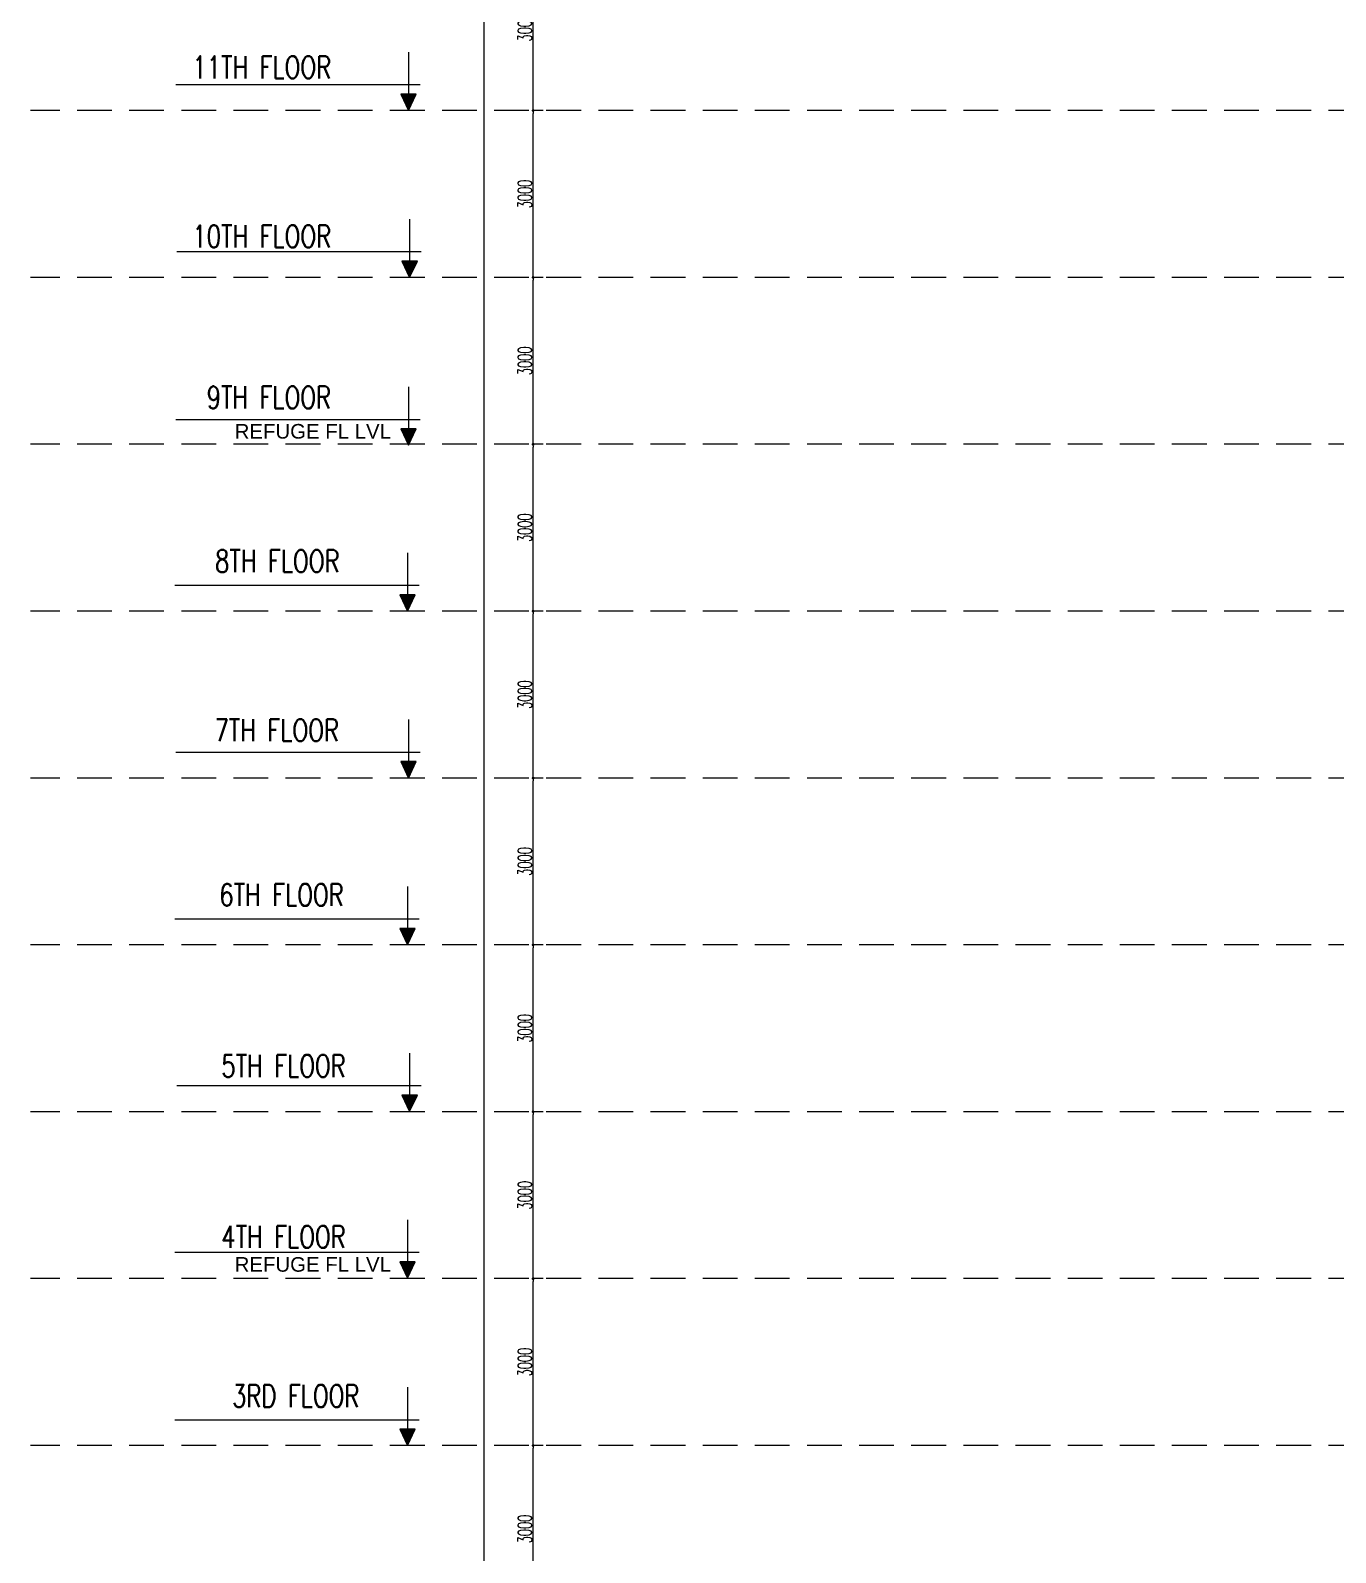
# Model space of a CAD drawing. Header units: millimetres. Extents: x -414464 to 1686, y -90036 to 108605.
# Drawn here: x -414464 to -390997, y 22840 to 50205 of the extents above; entities that cross this region are included whole.
import ezdxf
from ezdxf.enums import TextEntityAlignment as Align

# ---------------------------------------------------------------- set-up
doc = ezdxf.new("R2010")
doc.units = ezdxf.units.MM
doc.header["$LTSCALE"] = 1000
doc.header["$MEASUREMENT"] = 0
doc.linetypes.add('AUDIT_D_120904163729-0', pattern=[0])
doc.linetypes.add('HIDDEN2', pattern=[0.1875, 0.125, -0.0625])
doc.layers.get('0').update_dxf_attribs({"linetype": 'AUDIT_D_120904163729-0'})
for name, color, linetype in [('a-rcc', 3, 'Continuous'), ('B-AR-ANNO-E DECK FLOOR$0$a-text', 4, 'Continuous'), ('LEVEL', 7, 'Continuous'), ('TEXT-RM', 4, 'Continuous')]:
    doc.layers.add(name, color=color, linetype=linetype)
doc.styles.add('AR', font='arial.ttf')
doc.styles.add('B-AR-ANNO-E DECK FLOOR$0$DIMTEXT', font='SIMPLEX.shx', dxfattribs={"width": 0.75})
doc.styles.add('DIM150', font='SIMPLEX.shx', dxfattribs={"width": 0.6})
doc.dimstyles.new('dim150', dxfattribs={"dimtxt": 250, "dimasz": 50, "dimexe": 15, "dimexo": 15, "dimgap": 25, "dimtad": 1, "dimdec": 0, "dimzin": 9, "dimdsep": 32, "dimtxsty": 'DIM150', "dimblk1": 'DOT', "dimblk2": 'DOT', "dimsah": 1, "dimcen": 2.5, "dimclrd": 1, "dimclre": 8, "dimclrt": 2, "dimadec": 0, "dimazin": 0, "dimtfac": 1, "dimtdec": 0, "dimtmove": 2, "dimatfit": 3, "dimldrblk": 'DOT', "dimfxl": 1, "dimarcsym": 0})

# ---------------------------------------------------------------- blocks, each defined once
blk = doc.blocks.new('_DOT')
at = {"color": 0, "linetype": 'ByBlock'}
blk.add_line((-0.5, 0), (-1, 0), dxfattribs=at)
at = {"color": 0, "linetype": 'ByBlock', "const_width": 0.5}
blk.add_lwpolyline([(-0.25, 0, 1), (0.25, 0, 1)], format="xyb", close=True, dxfattribs=at)
blk = doc.blocks.new('*D359')
at = {"color": 8, "lineweight": -2, "transparency": 16777216}
for p, q in [((-74745, -82803), (-74940, -82803)), ((-74745, -85803), (-74940, -85803))]:
    blk.add_line(p, q, dxfattribs=at)
at = {"color": 1, "lineweight": -2, "transparency": 16777216}
blk.add_line((-74925, -85753), (-74925, -82853), dxfattribs=at)
at = {"color": 1, "lineweight": -2, "transparency": 16777216, "xscale": 50, "yscale": 50, "zscale": 50}
for p, rotation in [((-74925, -82803), 90), ((-74925, -85803), 270)]:
    blk.add_blockref('_DOT', p, dxfattribs=dict(at, rotation=rotation))
at = {"color": 2, "transparency": 16777216, "insert": (-75075, -84303), "char_height": 250, "attachment_point": 5, "rotation": 90, "style": 'DIM150'}
blk.add_mtext('3000', dxfattribs=at)
blk = doc.blocks.new('*D360')
at = {"color": 8, "lineweight": -2, "transparency": 16777216}
for p, q in [((-74745, -79803), (-74940, -79803)), ((-74745, -82803), (-74940, -82803))]:
    blk.add_line(p, q, dxfattribs=at)
at = {"color": 1, "lineweight": -2, "transparency": 16777216}
blk.add_line((-74925, -82753), (-74925, -79853), dxfattribs=at)
at = {"color": 1, "lineweight": -2, "transparency": 16777216, "xscale": 50, "yscale": 50, "zscale": 50}
for p, rotation in [((-74925, -79803), 90), ((-74925, -82803), 270)]:
    blk.add_blockref('_DOT', p, dxfattribs=dict(at, rotation=rotation))
at = {"color": 2, "transparency": 16777216, "insert": (-75075, -81303), "char_height": 250, "attachment_point": 5, "rotation": 90, "style": 'DIM150'}
blk.add_mtext('3000', dxfattribs=at)
blk = doc.blocks.new('*D361')
at = {"color": 8, "lineweight": -2, "transparency": 16777216}
for p, q in [((-74745, -76803), (-74940, -76803)), ((-74745, -79803), (-74940, -79803))]:
    blk.add_line(p, q, dxfattribs=at)
at = {"color": 1, "lineweight": -2, "transparency": 16777216}
blk.add_line((-74925, -79753), (-74925, -76853), dxfattribs=at)
at = {"color": 1, "lineweight": -2, "transparency": 16777216, "xscale": 50, "yscale": 50, "zscale": 50}
for p, rotation in [((-74925, -76803), 90), ((-74925, -79803), 270)]:
    blk.add_blockref('_DOT', p, dxfattribs=dict(at, rotation=rotation))
at = {"color": 2, "transparency": 16777216, "insert": (-75075, -78303), "char_height": 250, "attachment_point": 5, "rotation": 90, "style": 'DIM150'}
blk.add_mtext('3000', dxfattribs=at)
blk = doc.blocks.new('*D362')
at = {"color": 8, "lineweight": -2, "transparency": 16777216}
for p, q in [((-74745, -73803), (-74940, -73803)), ((-74745, -76803), (-74940, -76803))]:
    blk.add_line(p, q, dxfattribs=at)
at = {"color": 1, "lineweight": -2, "transparency": 16777216}
blk.add_line((-74925, -76753), (-74925, -73853), dxfattribs=at)
at = {"color": 1, "lineweight": -2, "transparency": 16777216, "xscale": 50, "yscale": 50, "zscale": 50}
for p, rotation in [((-74925, -73803), 90), ((-74925, -76803), 270)]:
    blk.add_blockref('_DOT', p, dxfattribs=dict(at, rotation=rotation))
at = {"color": 2, "transparency": 16777216, "insert": (-75075, -75303), "char_height": 250, "attachment_point": 5, "rotation": 90, "style": 'DIM150'}
blk.add_mtext('3000', dxfattribs=at)
blk = doc.blocks.new('*D363')
at = {"color": 8, "lineweight": -2, "transparency": 16777216}
for p, q in [((-74745, -70803), (-74940, -70803)), ((-74745, -73803), (-74940, -73803))]:
    blk.add_line(p, q, dxfattribs=at)
at = {"color": 1, "lineweight": -2, "transparency": 16777216}
blk.add_line((-74925, -73753), (-74925, -70853), dxfattribs=at)
at = {"color": 1, "lineweight": -2, "transparency": 16777216, "xscale": 50, "yscale": 50, "zscale": 50}
for p, rotation in [((-74925, -70803), 90), ((-74925, -73803), 270)]:
    blk.add_blockref('_DOT', p, dxfattribs=dict(at, rotation=rotation))
at = {"color": 2, "transparency": 16777216, "insert": (-75075, -72303), "char_height": 250, "attachment_point": 5, "rotation": 90, "style": 'DIM150'}
blk.add_mtext('3000', dxfattribs=at)
blk = doc.blocks.new('*D364')
at = {"color": 8, "lineweight": -2, "transparency": 16777216}
for p, q in [((-74745, -67803), (-74940, -67803)), ((-74745, -70803), (-74940, -70803))]:
    blk.add_line(p, q, dxfattribs=at)
at = {"color": 1, "lineweight": -2, "transparency": 16777216}
blk.add_line((-74925, -70753), (-74925, -67853), dxfattribs=at)
at = {"color": 1, "lineweight": -2, "transparency": 16777216, "xscale": 50, "yscale": 50, "zscale": 50}
for p, rotation in [((-74925, -67803), 90), ((-74925, -70803), 270)]:
    blk.add_blockref('_DOT', p, dxfattribs=dict(at, rotation=rotation))
at = {"color": 2, "transparency": 16777216, "insert": (-75075, -69303), "char_height": 250, "attachment_point": 5, "rotation": 90, "style": 'DIM150'}
blk.add_mtext('3000', dxfattribs=at)
blk = doc.blocks.new('*D365')
at = {"color": 8, "lineweight": -2, "transparency": 16777216}
for p, q in [((-74745, -64803), (-74940, -64803)), ((-74745, -67803), (-74940, -67803))]:
    blk.add_line(p, q, dxfattribs=at)
at = {"color": 1, "lineweight": -2, "transparency": 16777216}
blk.add_line((-74925, -67753), (-74925, -64853), dxfattribs=at)
at = {"color": 1, "lineweight": -2, "transparency": 16777216, "xscale": 50, "yscale": 50, "zscale": 50}
for p, rotation in [((-74925, -64803), 90), ((-74925, -67803), 270)]:
    blk.add_blockref('_DOT', p, dxfattribs=dict(at, rotation=rotation))
at = {"color": 2, "transparency": 16777216, "insert": (-75075, -66303), "char_height": 250, "attachment_point": 5, "rotation": 90, "style": 'DIM150'}
blk.add_mtext('3000', dxfattribs=at)
blk = doc.blocks.new('*D366')
at = {"color": 8, "lineweight": -2, "transparency": 16777216}
for p, q in [((-74745, -61803), (-74940, -61803)), ((-74745, -64803), (-74940, -64803))]:
    blk.add_line(p, q, dxfattribs=at)
at = {"color": 1, "lineweight": -2, "transparency": 16777216}
blk.add_line((-74925, -64753), (-74925, -61853), dxfattribs=at)
at = {"color": 1, "lineweight": -2, "transparency": 16777216, "xscale": 50, "yscale": 50, "zscale": 50}
for p, rotation in [((-74925, -61803), 90), ((-74925, -64803), 270)]:
    blk.add_blockref('_DOT', p, dxfattribs=dict(at, rotation=rotation))
at = {"color": 2, "transparency": 16777216, "insert": (-75075, -63303), "char_height": 250, "attachment_point": 5, "rotation": 90, "style": 'DIM150'}
blk.add_mtext('3000', dxfattribs=at)
blk = doc.blocks.new('*D367')
at = {"color": 8, "lineweight": -2, "transparency": 16777216}
for p, q in [((-74745, -58803), (-74940, -58803)), ((-74745, -61803), (-74940, -61803))]:
    blk.add_line(p, q, dxfattribs=at)
at = {"color": 1, "lineweight": -2, "transparency": 16777216}
blk.add_line((-74925, -61753), (-74925, -58853), dxfattribs=at)
at = {"color": 1, "lineweight": -2, "transparency": 16777216, "xscale": 50, "yscale": 50, "zscale": 50}
for p, rotation in [((-74925, -58803), 90), ((-74925, -61803), 270)]:
    blk.add_blockref('_DOT', p, dxfattribs=dict(at, rotation=rotation))
at = {"color": 2, "transparency": 16777216, "insert": (-75075, -60303), "char_height": 250, "attachment_point": 5, "rotation": 90, "style": 'DIM150'}
blk.add_mtext('3000', dxfattribs=at)
blk = doc.blocks.new('*D368')
at = {"color": 8, "lineweight": -2, "transparency": 16777216}
for p, q in [((-74745, -55803), (-74940, -55803)), ((-74745, -58803), (-74940, -58803))]:
    blk.add_line(p, q, dxfattribs=at)
at = {"color": 1, "lineweight": -2, "transparency": 16777216}
blk.add_line((-74925, -58753), (-74925, -55853), dxfattribs=at)
at = {"color": 1, "lineweight": -2, "transparency": 16777216, "xscale": 50, "yscale": 50, "zscale": 50}
for p, rotation in [((-74925, -55803), 90), ((-74925, -58803), 270)]:
    blk.add_blockref('_DOT', p, dxfattribs=dict(at, rotation=rotation))
at = {"color": 2, "transparency": 16777216, "insert": (-75075, -57303), "char_height": 250, "attachment_point": 5, "rotation": 90, "style": 'DIM150'}
blk.add_mtext('3000', dxfattribs=at)
blk = doc.blocks.new('*D385')
at = {"color": 8, "lineweight": -2, "transparency": 16777216}
for p, q in [((-74745, -6003), (-75828, -6003)), ((-74745, -105503), (-75828, -105503))]:
    blk.add_line(p, q, dxfattribs=at)
at = {"color": 1, "lineweight": -2, "transparency": 16777216}
blk.add_line((-75813, -6053), (-75813, -105453), dxfattribs=at)
at = {"color": 1, "lineweight": -2, "transparency": 16777216, "xscale": 50, "yscale": 50, "zscale": 50}
for p, rotation in [((-75813, -6003), 90), ((-75813, -105503), 270)]:
    blk.add_blockref('_DOT', p, dxfattribs=dict(at, rotation=rotation))
at = {"color": 2, "transparency": 16777216, "insert": (-76171, -55753), "char_height": 250, "attachment_point": 5, "rotation": 90, "style": 'DIM150'}
blk.add_mtext('99500\\PTOTAL HEIGHT OF BUILDING', dxfattribs=at)
blk = doc.blocks.new('T8 levels')
at = {"layer": 'LEVEL'}
for points in [[(-77304.3, -58508.1), (-77025.6, -58508.1), (-77165, -58802.8)], [(-77284.5, -61508.1), (-77005.8, -61508.1), (-77145.2, -61802.8)], [(-77304.3, -64526), (-77025.6, -64526), (-77165, -64820.7)], [(-77324.5, -67508.1), (-77045.8, -67508.1), (-77185.2, -67802.8)], [(-77304.5, -70508.1), (-77025.8, -70508.1), (-77165.2, -70802.8)], [(-77324.5, -73508.1), (-77045.8, -73508.1), (-77185.2, -73802.8)], [(-77284.5, -76503.7), (-77005.8, -76503.7), (-77145.2, -76798.4)], [(-77324.5, -79500.8), (-77045.8, -79500.8), (-77185.2, -79795.5)], [(-77324.5, -82509.8), (-77045.8, -82509.8), (-77185.2, -82804.4)]]:
    blk.add_hatch(color=2, dxfattribs=at).paths.add_polyline_path(points)
at = {"layer": 'LEVEL', "color": 2}
for p, q in [((-77165, -57752.8), (-77165, -58508.1)), ((-76955.1, -58342.8), (-81348.5, -58342.8)), ((-77145.2, -60752.8), (-77145.2, -61508.1)), ((-76935.2, -61342.8), (-81328.6, -61342.8)), ((-77165, -63770.7), (-77165, -64526)), ((-76955.1, -64360.7), (-81348.5, -64360.7)), ((-77185.2, -66752.8), (-77185.2, -67508.1)), ((-76975.2, -67342.8), (-81368.6, -67342.8)), ((-77165.2, -69752.8), (-77165.2, -70508.1)), ((-76955.2, -70342.8), (-81348.6, -70342.8)), ((-77185.2, -72752.8), (-77185.2, -73508.1)), ((-76975.2, -73342.8), (-81368.6, -73342.8)), ((-77145.2, -75748.4), (-77145.2, -76503.7)), ((-76935.2, -76338.4), (-81328.6, -76338.4)), ((-77185.2, -78745.4), (-77185.2, -79500.8)), ((-76975.2, -79335.5), (-81368.6, -79335.5)), ((-77185.2, -81754.4), (-77185.2, -82509.8)), ((-76975.2, -82344.4), (-81368.6, -82344.4))]:
    blk.add_line(p, q, dxfattribs=at)
at = {"layer": 'LEVEL', "color": 8, "linetype": 'HIDDEN2', "ltscale": 5}
for p, q in [((0, -58802.8), (-83963.5, -58802.8)), ((0, -61802.8), (-83963.5, -61802.8)), ((0, -67802.8), (-83963.5, -67802.8)), ((0, -70802.8), (-83963.5, -70802.8)), ((0, -73802.8), (-83963.5, -73802.8)), ((0, -76802.8), (-83963.5, -76802.8)), ((0, -82802.8), (-83963.5, -82802.8))]:
    blk.add_line(p, q, dxfattribs=at)
at = {"layer": 'LEVEL', "color": 1, "linetype": 'HIDDEN2', "ltscale": 5}
for p, q in [((0, -64802.8), (-83963.5, -64802.8)), ((0, -79802.8), (-83963.5, -79802.8))]:
    blk.add_line(p, q, dxfattribs=at)
at = {"layer": 'LEVEL', "color": 2}
for points in [[(-77025.6, -58508.1), (-77304.3, -58508.1), (-77165, -58802.8)], [(-77005.8, -61508.1), (-77284.5, -61508.1), (-77145.2, -61802.8)], [(-77025.6, -64526), (-77304.3, -64526), (-77165, -64820.7)], [(-77045.8, -67508.1), (-77324.5, -67508.1), (-77185.2, -67802.8)], [(-77025.8, -70508.1), (-77304.5, -70508.1), (-77165.2, -70802.8)], [(-77045.8, -73508.1), (-77324.5, -73508.1), (-77185.2, -73802.8)], [(-77005.8, -76503.7), (-77284.5, -76503.7), (-77145.2, -76798.4)], [(-77045.8, -79500.8), (-77324.5, -79500.8), (-77185.2, -79795.5)], [(-77045.8, -82509.8), (-77324.5, -82509.8), (-77185.2, -82804.4)]]:
    blk.add_lwpolyline(points, close=True, dxfattribs=at)
at = {"layer": 'B-AR-ANNO-E DECK FLOOR$0$a-text', "extrusion": (-1.53031e-13, 0.001438, 0.999999), "char_height": 400, "width": 10682.306, "attachment_point": 5, "text_direction": (1, 0, 0), "style": 'B-AR-ANNO-E DECK FLOOR$0$DIMTEXT'}
for s, insert in [('11TH FLOOR', (-79803.2, -58024.4)), ('10TH FLOOR', (-79803.2, -61064.4)), ('9TH FLOOR', (-79676.3, -63960.7)), ('8TH FLOOR', (-79524.1, -66902.8)), ('7TH FLOOR', (-79534.9, -69942.8)), ('6TH FLOOR', (-79448, -72902.8)), ('5TH FLOOR ', (-79411.9, -75978.4)), ('4TH FLOOR', (-79412.7, -79051.2)), ('3RD FLOOR', (-79192.3, -81911.7))]:
    blk.add_mtext(s, dxfattribs=dict(at, insert=insert))
at = {"layer": 'TEXT-RM', "color": 1, "extrusion": (-0.039157, 0.017224, 0.999085), "style": 'AR'}
for p in [(90866.7, -46175.5, 1819.8), (104576.9, -40150.6, 1561.8)]:
    blk.add_text('REFUGE FL LVL', height=262.5, rotation=113.71281, dxfattribs=at).set_placement(p, align=Align.MIDDLE_CENTER)
dim = blk.add_linear_dim(base=(-75813, -105502.8), p1=(-74730.2, -6002.8), p2=(-74730.2, -105502.8), angle=90, text='<>\\PTOTAL HEIGHT OF BUILDING', dimstyle='dim150')
dim.commit()
dim.dimension.update_dxf_attribs({"geometry": '*D385', "text_midpoint": (-76171.4, -55752.8)})
for base, p1, p2, picture, middle in [((-74924.9, -55802.8), (-74730.2, -58802.8), (-74730.2, -55802.8), '*D368', (-75074.9, -57302.8)), ((-74924.9, -58802.8), (-74730.2, -61802.8), (-74730.2, -58802.8), '*D367', (-75074.9, -60302.8)), ((-74924.9, -61802.8), (-74730.2, -64802.8), (-74730.2, -61802.8), '*D366', (-75074.9, -63302.8)), ((-74924.9, -64802.8), (-74730.2, -67802.8), (-74730.2, -64802.8), '*D365', (-75074.9, -66302.8)), ((-74924.9, -67802.8), (-74730.2, -70802.8), (-74730.2, -67802.8), '*D364', (-75074.9, -69302.8)), ((-74924.9, -70802.8), (-74730.2, -73802.8), (-74730.2, -70802.8), '*D363', (-75074.9, -72302.8)), ((-74924.9, -73802.8), (-74730.2, -76802.8), (-74730.2, -73802.8), '*D362', (-75074.9, -75302.8)), ((-74924.9, -76802.8), (-74730.2, -79802.8), (-74730.2, -76802.8), '*D361', (-75074.9, -78302.8)), ((-74924.9, -79802.8), (-74730.2, -82802.8), (-74730.2, -79802.8), '*D360', (-75074.9, -81302.8)), ((-74924.9, -82802.8), (-74730.2, -85802.8), (-74730.2, -82802.8), '*D359', (-75074.9, -84302.8))]:
    dim = blk.add_linear_dim(base=base, p1=p1, p2=p2, angle=90, dimstyle='dim150')
    dim.commit()
    dim.dimension.update_dxf_attribs({"geometry": picture, "text_midpoint": middle})

msp = doc.modelspace()

# ---------------------------------------------------------------- block references
at = {"layer": 'a-rcc', "linetype": 'ByBlock'}
msp.add_blockref('T8 levels', (-330500.1, 107567.8, -0.6), dxfattribs=at)

doc.saveas('drawing.dxf')
